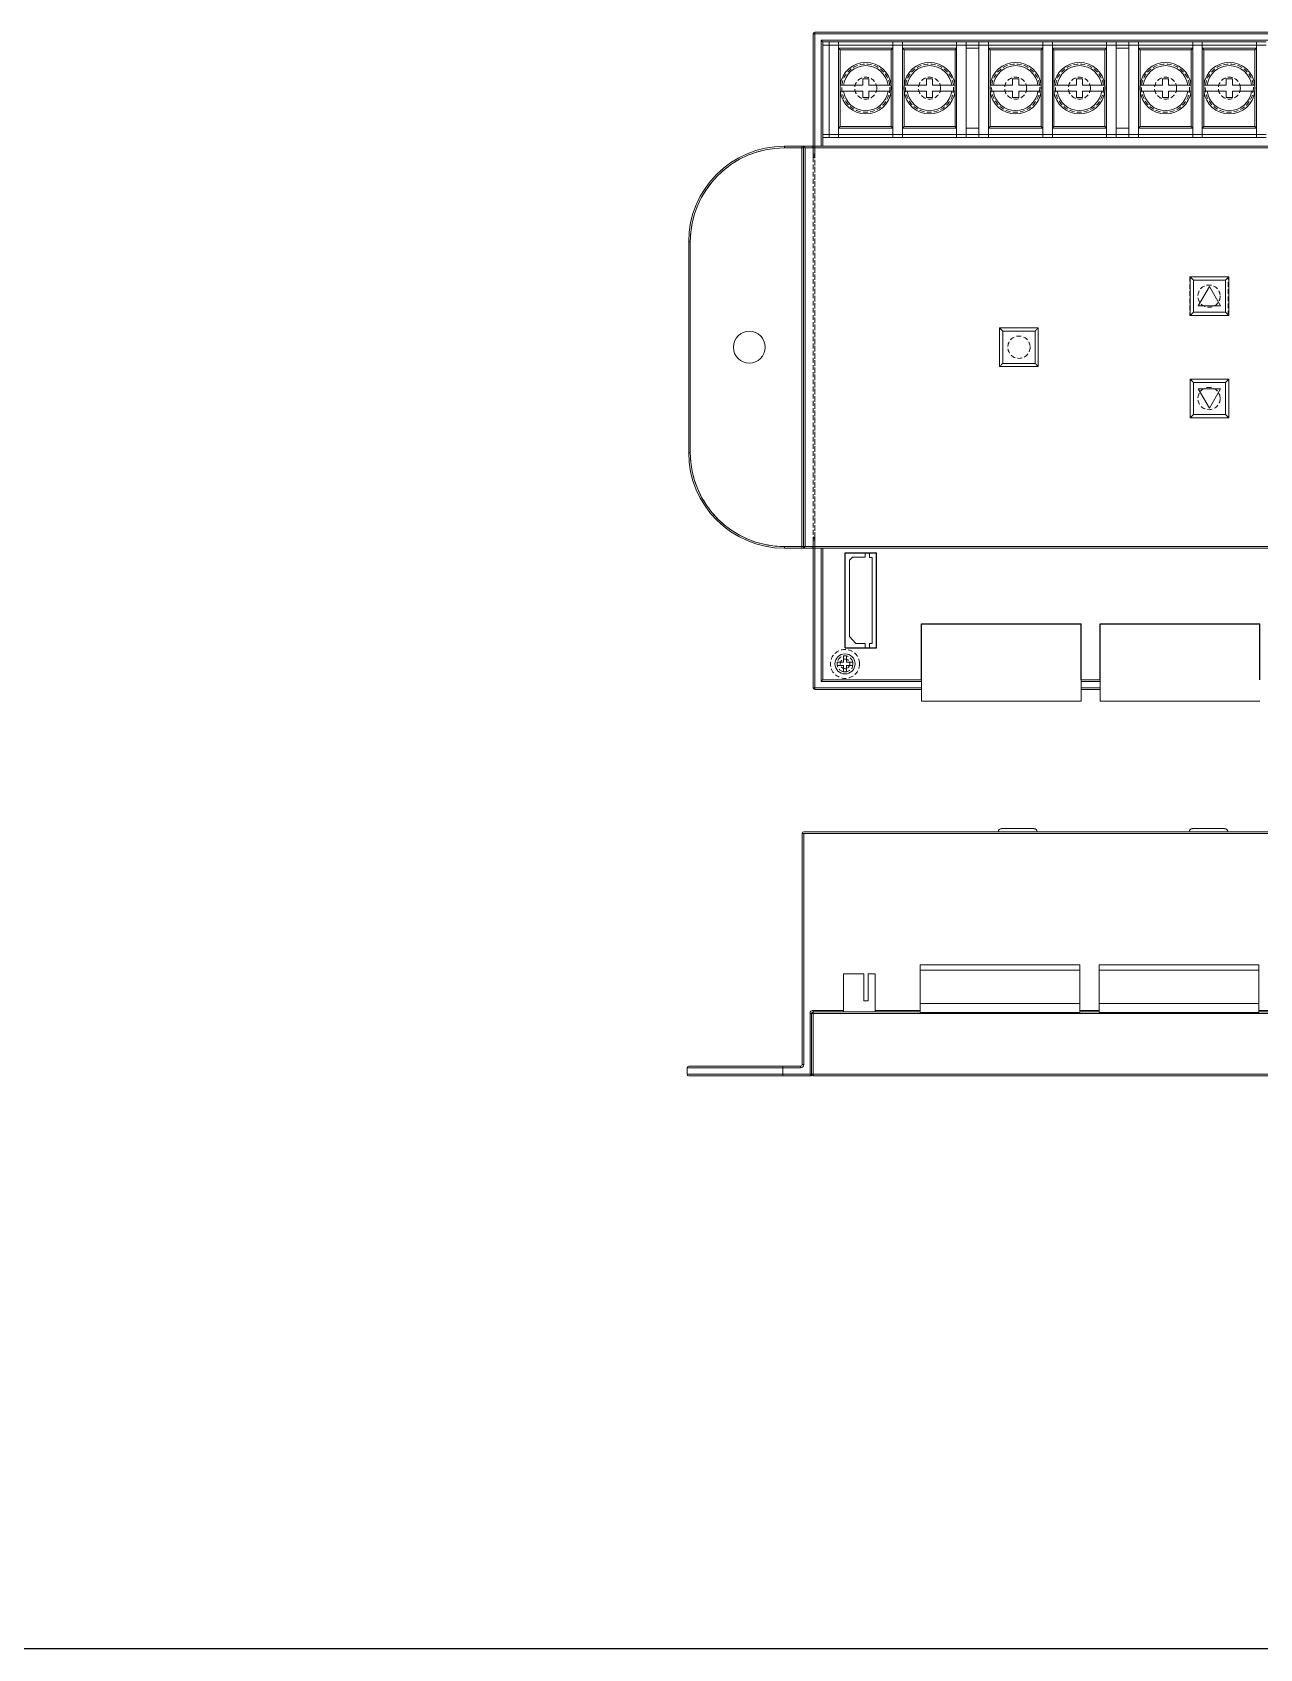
# Model space of a CAD drawing. Header units: millimetres. Extents: x 1282755 to 1285234, y -1758265 to -1757672.
# Drawn here: x 1284795.5 to 1284859.8, y -1757863.5 to -1757778.9 of the extents above; entities that cross this region are included whole.
import ezdxf

# ---------------------------------------------------------------- set-up
doc = ezdxf.new("R2010")
doc.units = ezdxf.units.MM
doc.linetypes.add('HIDDEN', pattern=[0.375, 0.25, -0.125])
doc.layers.add('MR', color=7, linetype='Continuous')

msp = doc.modelspace()

# ---------------------------------------------------------------- linework, layer by layer
at = {"color": 7, "linetype": 'Continuous', "lineweight": 15}
for p, q in [((1284836.398, -1757784.853), (1284836.398, -1757778.972)), ((1284836.482, -1757778.972), (1284836.398, -1757778.972)), ((1284836.482, -1757778.888), (1284900.104, -1757778.888)), ((1284836.482, -1757778.888), (1284836.482, -1757778.972)), ((1284900.104, -1757778.972), (1284836.482, -1757778.972)), ((1284836.816, -1757779.306), (1284899.77, -1757779.306)), ((1284836.899, -1757779.389), (1284837.233, -1757779.389)), ((1284836.899, -1757779.556), (1284836.899, -1757779.389)), ((1284837.233, -1757779.389), (1284837.734, -1757779.389)), ((1284837.233, -1757779.556), (1284837.233, -1757779.389)), ((1284837.734, -1757779.389), (1284837.734, -1757779.556)), ((1284837.734, -1757779.389), (1284840.573, -1757779.389)), ((1284840.573, -1757779.389), (1284841.074, -1757779.389)), ((1284840.573, -1757779.556), (1284840.573, -1757779.389)), ((1284841.074, -1757779.389), (1284841.074, -1757779.556)), ((1284841.074, -1757779.389), (1284843.913, -1757779.389)), ((1284843.913, -1757779.389), (1284844.414, -1757779.389)), ((1284843.913, -1757779.556), (1284843.913, -1757779.389)), ((1284844.414, -1757779.389), (1284844.414, -1757779.556)), ((1284844.414, -1757779.389), (1284845.082, -1757779.389)), ((1284845.082, -1757779.389), (1284845.583, -1757779.389)), ((1284845.082, -1757779.556), (1284845.082, -1757779.389)), ((1284845.583, -1757779.389), (1284845.583, -1757779.556)), ((1284845.583, -1757779.389), (1284848.421, -1757779.389)), ((1284848.421, -1757779.389), (1284848.922, -1757779.389)), ((1284848.421, -1757779.556), (1284848.421, -1757779.389)), ((1284848.922, -1757779.389), (1284848.922, -1757779.556)), ((1284848.922, -1757779.389), (1284851.761, -1757779.389)), ((1284851.761, -1757779.389), (1284852.262, -1757779.389)), ((1284851.761, -1757779.556), (1284851.761, -1757779.389)), ((1284852.262, -1757779.389), (1284852.262, -1757779.556)), ((1284852.262, -1757779.389), (1284852.93, -1757779.389)), ((1284852.93, -1757779.389), (1284853.431, -1757779.389)), ((1284852.93, -1757779.556), (1284852.93, -1757779.389)), ((1284853.431, -1757779.389), (1284853.431, -1757779.556)), ((1284853.431, -1757779.389), (1284856.27, -1757779.389)), ((1284856.27, -1757779.389), (1284856.771, -1757779.389)), ((1284856.27, -1757779.556), (1284856.27, -1757779.389)), ((1284856.771, -1757779.389), (1284856.771, -1757779.556)), ((1284856.771, -1757779.389), (1284859.61, -1757779.389)), ((1284859.61, -1757779.389), (1284860.11, -1757779.389)), ((1284859.61, -1757779.556), (1284859.61, -1757779.389)), ((1284837.233, -1757779.556), (1284836.899, -1757779.556)), ((1284836.899, -1757779.556), (1284836.899, -1757784.232)), ((1284837.734, -1757779.556), (1284837.233, -1757779.556)), ((1284837.233, -1757784.232), (1284837.233, -1757779.556)), ((1284837.734, -1757784.232), (1284837.734, -1757779.556)), ((1284840.573, -1757779.556), (1284837.734, -1757779.556)), ((1284837.734, -1757779.723), (1284840.573, -1757779.723)), ((1284840.489, -1757779.806), (1284837.818, -1757779.806)), ((1284841.074, -1757779.556), (1284840.573, -1757779.556)), ((1284840.573, -1757784.232), (1284840.573, -1757779.556)), ((1284841.074, -1757784.232), (1284841.074, -1757779.556)), ((1284843.913, -1757779.556), (1284841.074, -1757779.556)), ((1284841.074, -1757779.723), (1284843.913, -1757779.723)), ((1284843.829, -1757779.806), (1284841.157, -1757779.806)), ((1284844.414, -1757779.556), (1284843.913, -1757779.556)), ((1284843.913, -1757784.232), (1284843.913, -1757779.556)), ((1284844.414, -1757784.232), (1284844.414, -1757779.556)), ((1284845.082, -1757779.556), (1284844.414, -1757779.556)), ((1284844.414, -1757779.723), (1284845.082, -1757779.723)), ((1284845.583, -1757779.556), (1284845.082, -1757779.556)), ((1284845.082, -1757784.232), (1284845.082, -1757779.556)), ((1284845.583, -1757784.232), (1284845.583, -1757779.556)), ((1284848.421, -1757779.556), (1284845.583, -1757779.556)), ((1284845.583, -1757779.723), (1284848.421, -1757779.723)), ((1284848.338, -1757779.806), (1284845.666, -1757779.806)), ((1284848.922, -1757779.556), (1284848.421, -1757779.556)), ((1284848.421, -1757784.232), (1284848.421, -1757779.556)), ((1284848.922, -1757784.232), (1284848.922, -1757779.556)), ((1284851.761, -1757779.556), (1284848.922, -1757779.556)), ((1284848.922, -1757779.723), (1284851.761, -1757779.723)), ((1284851.678, -1757779.806), (1284849.006, -1757779.806)), ((1284852.262, -1757779.556), (1284851.761, -1757779.556)), ((1284851.761, -1757784.232), (1284851.761, -1757779.556)), ((1284852.262, -1757784.232), (1284852.262, -1757779.556)), ((1284852.93, -1757779.556), (1284852.262, -1757779.556)), ((1284852.262, -1757779.723), (1284852.93, -1757779.723)), ((1284853.431, -1757779.556), (1284852.93, -1757779.556)), ((1284852.93, -1757784.232), (1284852.93, -1757779.556)), ((1284853.431, -1757784.232), (1284853.431, -1757779.556)), ((1284856.27, -1757779.556), (1284853.431, -1757779.556)), ((1284853.431, -1757779.723), (1284856.27, -1757779.723)), ((1284856.186, -1757779.806), (1284853.514, -1757779.806)), ((1284856.771, -1757779.556), (1284856.27, -1757779.556)), ((1284856.27, -1757784.232), (1284856.27, -1757779.556)), ((1284856.771, -1757784.232), (1284856.771, -1757779.556)), ((1284859.61, -1757779.556), (1284856.771, -1757779.556)), ((1284856.771, -1757779.723), (1284859.61, -1757779.723)), ((1284859.526, -1757779.806), (1284856.854, -1757779.806)), ((1284860.11, -1757779.556), (1284859.61, -1757779.556)), ((1284859.61, -1757784.232), (1284859.61, -1757779.556)), ((1284838.995, -1757781.652), (1284837.987, -1757781.652)), ((1284837.987, -1757781.969), (1284838.995, -1757781.969)), ((1284839.312, -1757781.318), (1284838.995, -1757781.318)), ((1284838.995, -1757781.318), (1284838.995, -1757781.652)), ((1284838.995, -1757781.969), (1284838.995, -1757782.303)), ((1284839.312, -1757781.652), (1284839.312, -1757781.318)), ((1284840.32, -1757781.652), (1284839.312, -1757781.652)), ((1284839.312, -1757782.303), (1284839.312, -1757781.969)), ((1284839.312, -1757781.969), (1284840.32, -1757781.969)), ((1284842.335, -1757781.652), (1284841.327, -1757781.652)), ((1284841.327, -1757781.969), (1284842.335, -1757781.969)), ((1284842.652, -1757781.318), (1284842.335, -1757781.318)), ((1284842.335, -1757781.318), (1284842.335, -1757781.652)), ((1284842.335, -1757781.969), (1284842.335, -1757782.303)), ((1284842.652, -1757781.652), (1284842.652, -1757781.318)), ((1284843.66, -1757781.652), (1284842.652, -1757781.652)), ((1284842.652, -1757782.303), (1284842.652, -1757781.969)), ((1284842.652, -1757781.969), (1284843.66, -1757781.969)), ((1284846.843, -1757781.652), (1284845.835, -1757781.652)), ((1284845.835, -1757781.969), (1284846.843, -1757781.969)), ((1284847.161, -1757781.318), (1284846.843, -1757781.318)), ((1284846.843, -1757781.318), (1284846.843, -1757781.652)), ((1284846.843, -1757781.969), (1284846.843, -1757782.303)), ((1284847.161, -1757781.652), (1284847.161, -1757781.318)), ((1284848.168, -1757781.652), (1284847.161, -1757781.652)), ((1284847.161, -1757782.303), (1284847.161, -1757781.969)), ((1284847.161, -1757781.969), (1284848.168, -1757781.969)), ((1284850.183, -1757781.652), (1284849.175, -1757781.652)), ((1284849.175, -1757781.969), (1284850.183, -1757781.969)), ((1284850.5, -1757781.318), (1284850.183, -1757781.318)), ((1284850.183, -1757781.318), (1284850.183, -1757781.652)), ((1284850.183, -1757781.969), (1284850.183, -1757782.303)), ((1284850.5, -1757781.652), (1284850.5, -1757781.318)), ((1284851.508, -1757781.652), (1284850.5, -1757781.652)), ((1284850.5, -1757782.303), (1284850.5, -1757781.969)), ((1284850.5, -1757781.969), (1284851.508, -1757781.969)), ((1284854.692, -1757781.652), (1284853.684, -1757781.652)), ((1284853.684, -1757781.969), (1284854.692, -1757781.969)), ((1284855.009, -1757781.318), (1284854.692, -1757781.318)), ((1284854.692, -1757781.318), (1284854.692, -1757781.652)), ((1284854.692, -1757781.969), (1284854.692, -1757782.303)), ((1284855.009, -1757781.652), (1284855.009, -1757781.318)), ((1284856.017, -1757781.652), (1284855.009, -1757781.652)), ((1284855.009, -1757782.303), (1284855.009, -1757781.969)), ((1284855.009, -1757781.969), (1284856.017, -1757781.969)), ((1284858.031, -1757781.652), (1284857.024, -1757781.652)), ((1284857.024, -1757781.969), (1284858.031, -1757781.969)), ((1284858.349, -1757781.318), (1284858.031, -1757781.318)), ((1284858.031, -1757781.318), (1284858.031, -1757781.652)), ((1284858.031, -1757781.969), (1284858.031, -1757782.303)), ((1284858.349, -1757781.652), (1284858.349, -1757781.318)), ((1284859.357, -1757781.652), (1284858.349, -1757781.652)), ((1284858.349, -1757782.303), (1284858.349, -1757781.969)), ((1284858.349, -1757781.969), (1284859.357, -1757781.969)), ((1284838.995, -1757782.303), (1284839.312, -1757782.303)), ((1284842.335, -1757782.303), (1284842.652, -1757782.303)), ((1284846.843, -1757782.303), (1284847.161, -1757782.303)), ((1284850.183, -1757782.303), (1284850.5, -1757782.303)), ((1284854.692, -1757782.303), (1284855.009, -1757782.303)), ((1284858.031, -1757782.303), (1284858.349, -1757782.303)), ((1284836.899, -1757784.232), (1284837.233, -1757784.232)), ((1284836.899, -1757784.399), (1284836.899, -1757784.232)), ((1284837.233, -1757784.399), (1284836.899, -1757784.399)), ((1284836.899, -1757784.399), (1284836.899, -1757784.853)), ((1284837.233, -1757784.232), (1284837.734, -1757784.232)), ((1284837.233, -1757784.399), (1284837.233, -1757784.232)), ((1284837.734, -1757784.399), (1284837.233, -1757784.399)), ((1284840.573, -1757783.898), (1284837.734, -1757783.898)), ((1284837.734, -1757784.232), (1284837.734, -1757784.399)), ((1284837.734, -1757784.232), (1284840.573, -1757784.232)), ((1284840.573, -1757784.399), (1284837.734, -1757784.399)), ((1284837.818, -1757783.814), (1284840.489, -1757783.814)), ((1284840.573, -1757784.232), (1284841.074, -1757784.232)), ((1284840.573, -1757784.399), (1284840.573, -1757784.232)), ((1284841.074, -1757784.399), (1284840.573, -1757784.399)), ((1284843.913, -1757783.898), (1284841.074, -1757783.898)), ((1284841.074, -1757784.232), (1284841.074, -1757784.399)), ((1284841.074, -1757784.232), (1284843.913, -1757784.232)), ((1284843.913, -1757784.399), (1284841.074, -1757784.399)), ((1284841.157, -1757783.814), (1284843.829, -1757783.814)), ((1284843.913, -1757784.232), (1284844.414, -1757784.232)), ((1284843.913, -1757784.399), (1284843.913, -1757784.232)), ((1284844.414, -1757784.399), (1284843.913, -1757784.399)), ((1284845.082, -1757783.898), (1284844.414, -1757783.898)), ((1284844.414, -1757784.232), (1284844.414, -1757784.399)), ((1284844.414, -1757784.232), (1284845.082, -1757784.232)), ((1284845.082, -1757784.399), (1284844.414, -1757784.399)), ((1284845.082, -1757784.232), (1284845.583, -1757784.232)), ((1284845.082, -1757784.399), (1284845.082, -1757784.232)), ((1284845.583, -1757784.399), (1284845.082, -1757784.399)), ((1284848.421, -1757783.898), (1284845.583, -1757783.898)), ((1284845.583, -1757784.232), (1284845.583, -1757784.399)), ((1284845.583, -1757784.232), (1284848.421, -1757784.232)), ((1284848.421, -1757784.399), (1284845.583, -1757784.399)), ((1284845.666, -1757783.814), (1284848.338, -1757783.814)), ((1284848.421, -1757784.232), (1284848.922, -1757784.232)), ((1284848.421, -1757784.399), (1284848.421, -1757784.232)), ((1284848.922, -1757784.399), (1284848.421, -1757784.399)), ((1284851.761, -1757783.898), (1284848.922, -1757783.898)), ((1284848.922, -1757784.232), (1284848.922, -1757784.399)), ((1284848.922, -1757784.232), (1284851.761, -1757784.232)), ((1284851.761, -1757784.399), (1284848.922, -1757784.399)), ((1284849.006, -1757783.814), (1284851.678, -1757783.814)), ((1284851.761, -1757784.232), (1284852.262, -1757784.232)), ((1284851.761, -1757784.399), (1284851.761, -1757784.232)), ((1284852.262, -1757784.399), (1284851.761, -1757784.399)), ((1284852.93, -1757783.898), (1284852.262, -1757783.898)), ((1284852.262, -1757784.232), (1284852.262, -1757784.399)), ((1284852.262, -1757784.232), (1284852.93, -1757784.232)), ((1284852.93, -1757784.399), (1284852.262, -1757784.399)), ((1284852.93, -1757784.232), (1284853.431, -1757784.232)), ((1284852.93, -1757784.399), (1284852.93, -1757784.232)), ((1284853.431, -1757784.399), (1284852.93, -1757784.399)), ((1284856.27, -1757783.898), (1284853.431, -1757783.898)), ((1284853.431, -1757784.232), (1284853.431, -1757784.399)), ((1284853.431, -1757784.232), (1284856.27, -1757784.232)), ((1284856.27, -1757784.399), (1284853.431, -1757784.399)), ((1284853.514, -1757783.814), (1284856.186, -1757783.814)), ((1284856.27, -1757784.232), (1284856.771, -1757784.232)), ((1284856.27, -1757784.399), (1284856.27, -1757784.232)), ((1284856.771, -1757784.399), (1284856.27, -1757784.399)), ((1284859.61, -1757783.898), (1284856.771, -1757783.898)), ((1284856.771, -1757784.232), (1284856.771, -1757784.399)), ((1284856.771, -1757784.232), (1284859.61, -1757784.232)), ((1284859.61, -1757784.399), (1284856.771, -1757784.399)), ((1284856.854, -1757783.814), (1284859.526, -1757783.814)), ((1284859.61, -1757784.232), (1284860.11, -1757784.232)), ((1284859.61, -1757784.399), (1284859.61, -1757784.232)), ((1284860.11, -1757784.399), (1284859.61, -1757784.399)), ((1284834.894, -1757784.936), (1284834.894, -1757784.853)), ((1284834.894, -1757784.853), (1284835.814, -1757784.853)), ((1284835.814, -1757784.936), (1284834.894, -1757784.936)), ((1284835.814, -1757784.936), (1284835.814, -1757784.853)), ((1284835.897, -1757784.853), (1284835.814, -1757784.853)), ((1284835.814, -1757784.936), (1284835.897, -1757784.936)), ((1284835.814, -1757805.81), (1284835.814, -1757784.936)), ((1284835.897, -1757784.853), (1284835.897, -1757805.893)), ((1284900.688, -1757784.853), (1284835.897, -1757784.853)), ((1284835.897, -1757784.936), (1284835.897, -1757805.81)), ((1284900.605, -1757784.853), (1284835.981, -1757784.853)), ((1284835.981, -1757784.936), (1284835.981, -1757805.81)), ((1284900.605, -1757784.936), (1284835.981, -1757784.936)), ((1284829.968, -1757789.862), (1284829.884, -1757789.862)), ((1284829.884, -1757800.884), (1284829.884, -1757789.862)), ((1284829.968, -1757789.862), (1284829.968, -1757800.884)), ((1284856.14, -1757791.689), (1284856.14, -1757793.71)), ((1284858.16, -1757791.689), (1284856.14, -1757791.689)), ((1284856.307, -1757791.856), (1284856.307, -1757793.543)), ((1284857.993, -1757791.856), (1284856.307, -1757791.856)), ((1284857.993, -1757793.543), (1284857.993, -1757791.856)), ((1284858.16, -1757793.71), (1284858.16, -1757791.689)), ((1284857.15, -1757792.197), (1284856.565, -1757793.209)), ((1284857.734, -1757793.209), (1284857.15, -1757792.197)), ((1284856.14, -1757793.71), (1284858.16, -1757793.71)), ((1284856.307, -1757793.543), (1284857.993, -1757793.543)), ((1284856.565, -1757793.209), (1284857.734, -1757793.209)), ((1284848.184, -1757794.364), (1284846.164, -1757794.364)), ((1284846.164, -1757794.364), (1284846.164, -1757796.385)), ((1284846.331, -1757794.531), (1284846.331, -1757796.218)), ((1284848.017, -1757794.531), (1284846.331, -1757794.531)), ((1284848.017, -1757796.218), (1284848.017, -1757794.531)), ((1284848.184, -1757796.385), (1284848.184, -1757794.364)), ((1284846.331, -1757796.218), (1284848.017, -1757796.218)), ((1284846.164, -1757796.385), (1284848.184, -1757796.385)), ((1284858.16, -1757797.05), (1284856.14, -1757797.05)), ((1284856.14, -1757797.05), (1284856.14, -1757799.07)), ((1284857.993, -1757797.217), (1284856.307, -1757797.217)), ((1284856.307, -1757797.217), (1284856.307, -1757798.903)), ((1284857.993, -1757798.903), (1284857.993, -1757797.217)), ((1284858.16, -1757799.07), (1284858.16, -1757797.05)), ((1284856.565, -1757797.551), (1284857.15, -1757798.563)), ((1284857.734, -1757797.551), (1284856.565, -1757797.551)), ((1284857.15, -1757798.563), (1284857.734, -1757797.551)), ((1284856.307, -1757798.903), (1284857.993, -1757798.903)), ((1284856.14, -1757799.07), (1284858.16, -1757799.07)), ((1284829.884, -1757800.884), (1284829.968, -1757800.884)), ((1284834.894, -1757805.81), (1284835.814, -1757805.81)), ((1284834.894, -1757805.893), (1284834.894, -1757805.81)), ((1284835.814, -1757805.893), (1284834.894, -1757805.893)), ((1284835.897, -1757805.81), (1284835.814, -1757805.81)), ((1284835.814, -1757805.893), (1284835.814, -1757805.81)), ((1284835.814, -1757805.893), (1284835.897, -1757805.893)), ((1284835.897, -1757805.893), (1284900.688, -1757805.893)), ((1284835.981, -1757805.81), (1284900.605, -1757805.81)), ((1284835.981, -1757805.893), (1284900.605, -1757805.893)), ((1284836.398, -1757813.204), (1284836.398, -1757805.893)), ((1284836.899, -1757805.893), (1284836.899, -1757812.786)), ((1284838.068, -1757806.14), (1284838.068, -1757811.117)), ((1284839.12, -1757806.14), (1284838.068, -1757806.14)), ((1284838.46, -1757806.356), (1284838.302, -1757806.514)), ((1284838.302, -1757806.514), (1284838.302, -1757810.521)), ((1284839.12, -1757806.356), (1284838.46, -1757806.356)), ((1284839.12, -1757806.14), (1284839.12, -1757806.356)), ((1284839.347, -1757806.14), (1284839.12, -1757806.14)), ((1284839.721, -1757806.14), (1284839.347, -1757806.14)), ((1284839.347, -1757806.374), (1284839.347, -1757806.14)), ((1284839.487, -1757806.374), (1284839.347, -1757806.374)), ((1284839.487, -1757810.883), (1284839.487, -1757806.374)), ((1284839.721, -1757811.117), (1284839.721, -1757806.14)), ((1284850.425, -1757809.858), (1284842.076, -1757809.858)), ((1284842.076, -1757809.858), (1284842.076, -1757813.905)), ((1284850.425, -1757813.905), (1284850.425, -1757809.858)), ((1284851.427, -1757809.858), (1284851.427, -1757813.905)), ((1284859.777, -1757809.858), (1284851.427, -1757809.858)), ((1284838.302, -1757810.521), (1284838.639, -1757810.892)), ((1284838.152, -1757811.534), (1284837.985, -1757811.534)), ((1284837.985, -1757811.534), (1284837.985, -1757811.868)), ((1284838.068, -1757811.117), (1284839.12, -1757811.117)), ((1284838.152, -1757811.868), (1284838.152, -1757811.534)), ((1284838.639, -1757810.892), (1284839.12, -1757810.892)), ((1284839.12, -1757810.892), (1284839.12, -1757811.117)), ((1284839.12, -1757811.117), (1284839.347, -1757811.117)), ((1284839.347, -1757811.117), (1284839.347, -1757810.883)), ((1284839.347, -1757810.883), (1284839.487, -1757810.883)), ((1284839.347, -1757811.117), (1284839.721, -1757811.117)), ((1284837.985, -1757811.868), (1284837.651, -1757811.868)), ((1284837.651, -1757811.868), (1284837.651, -1757812.035)), ((1284837.651, -1757812.035), (1284837.985, -1757812.035)), ((1284837.985, -1757812.035), (1284837.985, -1757812.369)), ((1284837.985, -1757812.369), (1284838.152, -1757812.369)), ((1284838.486, -1757811.868), (1284838.152, -1757811.868)), ((1284838.152, -1757812.369), (1284838.152, -1757812.035)), ((1284838.152, -1757812.035), (1284838.486, -1757812.035)), ((1284838.486, -1757812.035), (1284838.486, -1757811.868)), ((1284836.482, -1757813.204), (1284836.398, -1757813.204)), ((1284836.482, -1757813.204), (1284836.482, -1757813.287)), ((1284842.076, -1757813.287), (1284836.482, -1757813.287)), ((1284836.899, -1757812.786), (1284842.076, -1757812.786)), ((1284850.425, -1757812.786), (1284851.427, -1757812.786)), ((1284851.427, -1757813.287), (1284850.425, -1757813.287)), ((1284842.076, -1757813.905), (1284850.425, -1757813.905)), ((1284851.427, -1757813.905), (1284859.777, -1757813.905)), ((1284835.82, -1757820.828), (1284900.682, -1757820.828)), ((1284835.82, -1757832.931), (1284835.82, -1757820.828)), ((1284835.904, -1757820.745), (1284900.598, -1757820.745)), ((1284835.904, -1757820.828), (1284835.904, -1757832.931)), ((1284835.904, -1757820.828), (1284900.598, -1757820.828)), ((1284846.265, -1757820.577), (1284847.953, -1757820.577)), ((1284856.252, -1757820.577), (1284857.94, -1757820.577)), ((1284856.511, -1757820.574), (1284856.511, -1757820.577)), ((1284856.511, -1757820.574), (1284857.096, -1757820.574)), ((1284857.096, -1757820.574), (1284857.096, -1757820.577)), ((1284857.096, -1757820.574), (1284857.681, -1757820.574)), ((1284857.681, -1757820.574), (1284857.681, -1757820.577)), ((1284837.993, -1757828.169), (1284839.047, -1757828.169)), ((1284837.993, -1757828.169), (1284837.993, -1757830.173)), ((1284839.047, -1757829.59), (1284839.047, -1757828.169)), ((1284839.274, -1757829.59), (1284839.274, -1757828.169)), ((1284839.274, -1757828.169), (1284839.648, -1757828.169)), ((1284839.648, -1757828.169), (1284839.648, -1757830.173)), ((1284842.006, -1757827.701), (1284850.364, -1757827.701)), ((1284842.006, -1757827.701), (1284842.006, -1757827.992)), ((1284850.364, -1757827.992), (1284842.006, -1757827.992)), ((1284842.006, -1757827.992), (1284842.006, -1757829.724)), ((1284850.364, -1757827.701), (1284850.364, -1757827.992)), ((1284850.364, -1757829.724), (1284850.364, -1757827.992)), ((1284851.367, -1757827.701), (1284859.725, -1757827.701)), ((1284851.367, -1757827.701), (1284851.367, -1757827.992)), ((1284859.725, -1757827.992), (1284851.367, -1757827.992)), ((1284851.367, -1757827.992), (1284851.367, -1757829.724)), ((1284859.725, -1757827.701), (1284859.725, -1757827.992)), ((1284859.725, -1757829.724), (1284859.725, -1757827.992)), ((1284836.405, -1757830.089), (1284836.405, -1757830.173)), ((1284836.405, -1757830.173), (1284836.405, -1757830.256)), ((1284836.405, -1757830.173), (1284842.006, -1757830.173)), ((1284839.047, -1757829.59), (1284839.274, -1757829.59)), ((1284842.006, -1757829.724), (1284850.364, -1757829.724)), ((1284842.006, -1757829.724), (1284842.006, -1757830.209)), ((1284842.006, -1757830.209), (1284850.364, -1757830.209)), ((1284850.364, -1757829.724), (1284850.364, -1757830.209)), ((1284850.364, -1757830.173), (1284851.367, -1757830.173)), ((1284851.367, -1757829.724), (1284859.725, -1757829.724)), ((1284851.367, -1757829.724), (1284851.367, -1757830.209)), ((1284851.367, -1757830.209), (1284859.725, -1757830.209)), ((1284859.725, -1757829.724), (1284859.725, -1757830.209)), ((1284859.725, -1757830.173), (1284860.728, -1757830.173)), ((1284836.238, -1757833.433), (1284836.238, -1757830.256)), ((1284836.238, -1757830.256), (1284836.322, -1757830.256)), ((1284836.322, -1757833.433), (1284836.322, -1757830.256)), ((1284836.322, -1757830.256), (1284836.405, -1757830.256)), ((1284836.405, -1757830.256), (1284836.405, -1757833.433)), ((1284900.097, -1757830.256), (1284836.405, -1757830.256)), ((1284834.816, -1757833.098), (1284829.801, -1757833.098)), ((1284829.801, -1757833.433), (1284829.801, -1757833.098)), ((1284829.801, -1757833.433), (1284834.816, -1757833.433)), ((1284829.884, -1757833.015), (1284834.816, -1757833.015)), ((1284834.816, -1757833.516), (1284829.884, -1757833.516)), ((1284834.816, -1757833.098), (1284834.816, -1757833.015)), ((1284834.816, -1757833.015), (1284835.737, -1757833.015)), ((1284834.816, -1757833.098), (1284834.816, -1757833.433)), ((1284835.737, -1757833.098), (1284834.816, -1757833.098)), ((1284834.816, -1757833.433), (1284836.238, -1757833.433)), ((1284834.816, -1757833.433), (1284834.816, -1757833.516)), ((1284836.322, -1757833.516), (1284834.816, -1757833.516)), ((1284835.737, -1757833.098), (1284835.737, -1757833.015)), ((1284835.904, -1757832.931), (1284835.82, -1757832.931)), ((1284836.322, -1757833.433), (1284836.322, -1757833.516)), ((1284836.405, -1757833.433), (1284836.322, -1757833.433)), ((1284836.405, -1757833.433), (1284900.097, -1757833.433)), ((1284836.405, -1757833.433), (1284836.405, -1757833.516)), ((1284900.097, -1757833.516), (1284836.405, -1757833.516))]:
    msp.add_line(p, q, dxfattribs=at)
at = {"color": 7, "linetype": 'HIDDEN', "lineweight": 0}
for p, q in [((1284836.398, -1757778.972), (1284836.482, -1757778.972)), ((1284836.482, -1757778.972), (1284836.482, -1757778.888)), ((1284836.482, -1757778.972), (1284900.104, -1757778.972)), ((1284836.482, -1757813.204), (1284836.482, -1757778.972)), ((1284837.818, -1757783.814), (1284837.818, -1757779.806)), ((1284837.818, -1757779.806), (1284840.489, -1757779.806)), ((1284840.489, -1757779.806), (1284840.489, -1757783.814)), ((1284841.157, -1757783.814), (1284841.157, -1757779.806)), ((1284841.157, -1757779.806), (1284843.829, -1757779.806)), ((1284843.829, -1757779.806), (1284843.829, -1757783.814)), ((1284845.666, -1757783.814), (1284845.666, -1757779.806)), ((1284845.666, -1757779.806), (1284848.338, -1757779.806)), ((1284848.338, -1757779.806), (1284848.338, -1757783.814)), ((1284849.006, -1757783.814), (1284849.006, -1757779.806)), ((1284849.006, -1757779.806), (1284851.678, -1757779.806)), ((1284851.678, -1757779.806), (1284851.678, -1757783.814)), ((1284853.514, -1757783.814), (1284853.514, -1757779.806)), ((1284853.514, -1757779.806), (1284856.186, -1757779.806)), ((1284856.186, -1757779.806), (1284856.186, -1757783.814)), ((1284856.854, -1757783.814), (1284856.854, -1757779.806)), ((1284856.854, -1757779.806), (1284859.526, -1757779.806)), ((1284859.526, -1757779.806), (1284859.526, -1757783.814)), ((1284837.818, -1757781.661), (1284837.818, -1757781.96)), ((1284840.489, -1757781.96), (1284840.489, -1757781.661)), ((1284841.157, -1757781.661), (1284841.157, -1757781.96)), ((1284843.829, -1757781.96), (1284843.829, -1757781.661)), ((1284845.666, -1757781.661), (1284845.666, -1757781.96)), ((1284848.338, -1757781.96), (1284848.338, -1757781.661)), ((1284849.006, -1757781.661), (1284849.006, -1757781.96)), ((1284851.678, -1757781.96), (1284851.678, -1757781.661)), ((1284853.514, -1757781.661), (1284853.514, -1757781.96)), ((1284856.186, -1757781.96), (1284856.186, -1757781.661)), ((1284856.854, -1757781.661), (1284856.854, -1757781.96)), ((1284859.526, -1757781.96), (1284859.526, -1757781.661)), ((1284840.489, -1757783.814), (1284837.818, -1757783.814)), ((1284843.829, -1757783.814), (1284841.157, -1757783.814)), ((1284848.338, -1757783.814), (1284845.666, -1757783.814)), ((1284851.678, -1757783.814), (1284849.006, -1757783.814)), ((1284856.186, -1757783.814), (1284853.514, -1757783.814)), ((1284859.526, -1757783.814), (1284856.854, -1757783.814)), ((1284834.894, -1757784.853), (1284834.894, -1757784.936)), ((1284834.894, -1757784.936), (1284836.398, -1757784.936)), ((1284836.398, -1757785.27), (1284836.398, -1757784.853)), ((1284836.482, -1757784.936), (1284836.398, -1757784.936)), ((1284836.398, -1757784.936), (1284836.398, -1757785.27)), ((1284836.482, -1757785.27), (1284836.398, -1757785.27)), ((1284836.398, -1757785.437), (1284836.398, -1757785.27)), ((1284836.482, -1757784.936), (1284836.482, -1757784.853)), ((1284836.482, -1757784.853), (1284836.482, -1757805.893)), ((1284836.482, -1757784.936), (1284900.104, -1757784.936)), ((1284836.482, -1757785.27), (1284836.482, -1757784.936)), ((1284836.482, -1757785.354), (1284836.482, -1757785.27)), ((1284836.482, -1757785.437), (1284836.482, -1757785.354)), ((1284836.398, -1757785.437), (1284836.398, -1757805.309)), ((1284836.398, -1757785.437), (1284836.482, -1757785.437)), ((1284836.482, -1757805.309), (1284836.482, -1757785.437)), ((1284829.884, -1757789.862), (1284829.968, -1757789.862)), ((1284829.968, -1757800.884), (1284829.968, -1757789.862)), ((1284856.115, -1757791.689), (1284856.115, -1757793.71)), ((1284856.14, -1757791.689), (1284856.115, -1757791.689)), ((1284858.135, -1757793.71), (1284858.135, -1757791.689)), ((1284856.115, -1757793.71), (1284856.14, -1757793.71)), ((1284846.164, -1757794.363), (1284846.164, -1757794.364)), ((1284848.184, -1757794.363), (1284846.164, -1757794.363)), ((1284848.184, -1757794.364), (1284848.184, -1757794.363)), ((1284846.164, -1757796.383), (1284848.184, -1757796.383)), ((1284829.884, -1757800.884), (1284829.968, -1757800.884)), ((1284836.398, -1757805.309), (1284836.482, -1757805.309)), ((1284836.398, -1757805.476), (1284836.398, -1757805.309)), ((1284836.398, -1757805.476), (1284836.482, -1757805.476)), ((1284836.398, -1757805.476), (1284836.398, -1757805.81)), ((1284836.398, -1757805.893), (1284836.398, -1757805.476)), ((1284836.482, -1757805.392), (1284836.482, -1757805.309)), ((1284836.482, -1757805.476), (1284836.482, -1757805.392)), ((1284836.482, -1757805.81), (1284836.482, -1757805.476)), ((1284834.894, -1757805.893), (1284834.894, -1757805.81)), ((1284836.398, -1757805.81), (1284834.894, -1757805.81)), ((1284836.398, -1757805.81), (1284836.482, -1757805.81)), ((1284836.482, -1757805.893), (1284836.482, -1757805.81)), ((1284900.104, -1757805.81), (1284836.482, -1757805.81)), ((1284836.398, -1757813.204), (1284836.482, -1757813.204)), ((1284836.482, -1757813.287), (1284836.482, -1757813.204)), ((1284842.076, -1757813.204), (1284836.482, -1757813.204)), ((1284851.427, -1757813.204), (1284850.425, -1757813.204))]:
    msp.add_line(p, q, dxfattribs=at)
at = {"color": 8, "linetype": 'Continuous', "lineweight": 15}
for p, q in [((1284836.482, -1757778.972), (1284836.482, -1757784.853)), ((1284836.816, -1757784.853), (1284836.816, -1757779.306)), ((1284837.818, -1757779.806), (1284837.818, -1757781.661)), ((1284840.489, -1757781.661), (1284840.489, -1757779.806)), ((1284841.157, -1757779.806), (1284841.157, -1757781.661)), ((1284843.829, -1757781.661), (1284843.829, -1757779.806)), ((1284845.666, -1757779.806), (1284845.666, -1757781.661)), ((1284848.338, -1757781.661), (1284848.338, -1757779.806)), ((1284849.006, -1757779.806), (1284849.006, -1757781.661)), ((1284851.678, -1757781.661), (1284851.678, -1757779.806)), ((1284853.514, -1757779.806), (1284853.514, -1757781.661)), ((1284856.186, -1757781.661), (1284856.186, -1757779.806)), ((1284856.854, -1757779.806), (1284856.854, -1757781.661)), ((1284859.526, -1757781.661), (1284859.526, -1757779.806)), ((1284837.818, -1757781.96), (1284837.818, -1757783.814)), ((1284840.489, -1757783.814), (1284840.489, -1757781.96)), ((1284841.157, -1757781.96), (1284841.157, -1757783.814)), ((1284843.829, -1757783.814), (1284843.829, -1757781.96)), ((1284845.666, -1757781.96), (1284845.666, -1757783.814)), ((1284848.338, -1757783.814), (1284848.338, -1757781.96)), ((1284849.006, -1757781.96), (1284849.006, -1757783.814)), ((1284851.678, -1757783.814), (1284851.678, -1757781.96)), ((1284853.514, -1757781.96), (1284853.514, -1757783.814)), ((1284856.186, -1757783.814), (1284856.186, -1757781.96)), ((1284856.854, -1757781.96), (1284856.854, -1757783.814)), ((1284859.526, -1757783.814), (1284859.526, -1757781.96)), ((1284836.482, -1757805.893), (1284836.482, -1757813.204)), ((1284836.816, -1757812.87), (1284836.816, -1757805.893)), ((1284836.482, -1757813.204), (1284842.076, -1757813.204)), ((1284842.076, -1757812.87), (1284836.816, -1757812.87)), ((1284851.427, -1757812.87), (1284850.425, -1757812.87)), ((1284850.425, -1757813.204), (1284851.427, -1757813.204)), ((1284836.405, -1757830.089), (1284837.993, -1757830.089)), ((1284839.648, -1757830.089), (1284842.006, -1757830.089)), ((1284850.364, -1757830.089), (1284851.367, -1757830.089)), ((1284859.725, -1757830.089), (1284860.728, -1757830.089))]:
    msp.add_line(p, q, dxfattribs=at)
at = {"color": 7, "linetype": 'Continuous'}
for p, q in [((1284838.068, -1757811.117), (1284838.068, -1757806.14)), ((1284838.068, -1757806.14), (1284839.721, -1757806.14)), ((1284839.721, -1757811.117), (1284839.721, -1757806.14)), ((1284842.076, -1757812.786), (1284842.076, -1757809.858)), ((1284842.076, -1757809.858), (1284850.425, -1757809.858)), ((1284850.425, -1757812.786), (1284850.425, -1757809.858)), ((1284851.427, -1757812.786), (1284851.427, -1757809.858)), ((1284851.427, -1757809.858), (1284859.777, -1757809.858)), ((1284859.777, -1757812.786), (1284859.777, -1757809.858)), ((1284838.068, -1757811.117), (1284839.721, -1757811.117))]:
    msp.add_line(p, q, dxfattribs=at)
at = {"color": 7, "linetype": 'Continuous', "lineweight": 15, "flags": 128}
for points in [[(1284836.816, -1757779.306), (1284836.832, -1757779.322), (1284836.848, -1757779.337), (1284836.862, -1757779.352), (1284836.875, -1757779.365), (1284836.885, -1757779.375), (1284836.893, -1757779.383), (1284836.898, -1757779.387), (1284836.899, -1757779.389)], [(1284837.734, -1757779.723), (1284837.736, -1757779.725), (1284837.741, -1757779.729), (1284837.748, -1757779.737), (1284837.759, -1757779.747), (1284837.771, -1757779.76), (1284837.786, -1757779.775), (1284837.801, -1757779.79), (1284837.818, -1757779.806)], [(1284840.489, -1757779.806), (1284840.506, -1757779.79), (1284840.521, -1757779.775), (1284840.536, -1757779.76), (1284840.548, -1757779.747), (1284840.559, -1757779.737), (1284840.567, -1757779.729), (1284840.571, -1757779.725), (1284840.573, -1757779.723)], [(1284841.074, -1757779.723), (1284841.076, -1757779.725), (1284841.08, -1757779.729), (1284841.088, -1757779.737), (1284841.098, -1757779.747), (1284841.111, -1757779.76), (1284841.125, -1757779.775), (1284841.141, -1757779.79), (1284841.157, -1757779.806)], [(1284843.829, -1757779.806), (1284843.845, -1757779.79), (1284843.861, -1757779.775), (1284843.876, -1757779.76), (1284843.888, -1757779.747), (1284843.899, -1757779.737), (1284843.906, -1757779.729), (1284843.911, -1757779.725), (1284843.913, -1757779.723)], [(1284845.583, -1757779.723), (1284845.584, -1757779.725), (1284845.589, -1757779.729), (1284845.597, -1757779.737), (1284845.607, -1757779.747), (1284845.62, -1757779.76), (1284845.634, -1757779.775), (1284845.65, -1757779.79), (1284845.666, -1757779.806)], [(1284848.338, -1757779.806), (1284848.354, -1757779.79), (1284848.37, -1757779.775), (1284848.384, -1757779.76), (1284848.397, -1757779.747), (1284848.407, -1757779.737), (1284848.415, -1757779.729), (1284848.42, -1757779.725), (1284848.421, -1757779.723)], [(1284848.922, -1757779.723), (1284848.924, -1757779.725), (1284848.929, -1757779.729), (1284848.936, -1757779.737), (1284848.947, -1757779.747), (1284848.959, -1757779.76), (1284848.974, -1757779.775), (1284848.99, -1757779.79), (1284849.006, -1757779.806)], [(1284851.678, -1757779.806), (1284851.694, -1757779.79), (1284851.71, -1757779.775), (1284851.724, -1757779.76), (1284851.737, -1757779.747), (1284851.747, -1757779.737), (1284851.755, -1757779.729), (1284851.76, -1757779.725), (1284851.761, -1757779.723)], [(1284853.431, -1757779.723), (1284853.433, -1757779.725), (1284853.437, -1757779.729), (1284853.445, -1757779.737), (1284853.455, -1757779.747), (1284853.468, -1757779.76), (1284853.483, -1757779.775), (1284853.498, -1757779.79), (1284853.514, -1757779.806)], [(1284856.186, -1757779.806), (1284856.203, -1757779.79), (1284856.218, -1757779.775), (1284856.233, -1757779.76), (1284856.245, -1757779.747), (1284856.256, -1757779.737), (1284856.263, -1757779.729), (1284856.268, -1757779.725), (1284856.27, -1757779.723)], [(1284856.771, -1757779.723), (1284856.772, -1757779.725), (1284856.777, -1757779.729), (1284856.785, -1757779.737), (1284856.795, -1757779.747), (1284856.808, -1757779.76), (1284856.822, -1757779.775), (1284856.838, -1757779.79), (1284856.854, -1757779.806)], [(1284859.526, -1757779.806), (1284859.542, -1757779.79), (1284859.558, -1757779.775), (1284859.572, -1757779.76), (1284859.585, -1757779.747), (1284859.595, -1757779.737), (1284859.603, -1757779.729), (1284859.608, -1757779.725), (1284859.61, -1757779.723)], [(1284837.734, -1757783.898), (1284837.736, -1757783.896), (1284837.741, -1757783.891), (1284837.748, -1757783.884), (1284837.759, -1757783.873), (1284837.771, -1757783.861), (1284837.786, -1757783.846), (1284837.801, -1757783.83), (1284837.818, -1757783.814)], [(1284840.489, -1757783.814), (1284840.504, -1757783.829), (1284840.518, -1757783.843), (1284840.531, -1757783.856), (1284840.543, -1757783.868), (1284840.553, -1757783.878), (1284840.562, -1757783.886), (1284840.568, -1757783.893), (1284840.572, -1757783.896), (1284840.573, -1757783.898)], [(1284841.074, -1757783.898), (1284841.076, -1757783.896), (1284841.08, -1757783.891), (1284841.088, -1757783.884), (1284841.098, -1757783.873), (1284841.111, -1757783.861), (1284841.125, -1757783.846), (1284841.141, -1757783.83), (1284841.157, -1757783.814)], [(1284843.829, -1757783.814), (1284843.844, -1757783.829), (1284843.858, -1757783.843), (1284843.871, -1757783.856), (1284843.883, -1757783.868), (1284843.893, -1757783.878), (1284843.902, -1757783.886), (1284843.908, -1757783.893), (1284843.911, -1757783.896), (1284843.913, -1757783.898)], [(1284845.583, -1757783.898), (1284845.584, -1757783.896), (1284845.589, -1757783.891), (1284845.597, -1757783.884), (1284845.607, -1757783.873), (1284845.62, -1757783.861), (1284845.634, -1757783.846), (1284845.65, -1757783.83), (1284845.666, -1757783.814)], [(1284848.338, -1757783.814), (1284848.352, -1757783.829), (1284848.366, -1757783.843), (1284848.38, -1757783.856), (1284848.392, -1757783.868), (1284848.402, -1757783.878), (1284848.41, -1757783.886), (1284848.416, -1757783.893), (1284848.42, -1757783.896), (1284848.421, -1757783.898)], [(1284848.922, -1757783.898), (1284848.924, -1757783.896), (1284848.929, -1757783.891), (1284848.936, -1757783.884), (1284848.947, -1757783.873), (1284848.959, -1757783.861), (1284848.974, -1757783.846), (1284848.99, -1757783.83), (1284849.006, -1757783.814)], [(1284851.678, -1757783.814), (1284851.692, -1757783.829), (1284851.706, -1757783.843), (1284851.719, -1757783.856), (1284851.731, -1757783.868), (1284851.742, -1757783.878), (1284851.75, -1757783.886), (1284851.756, -1757783.893), (1284851.76, -1757783.896), (1284851.761, -1757783.898)], [(1284853.431, -1757783.898), (1284853.433, -1757783.896), (1284853.437, -1757783.891), (1284853.445, -1757783.884), (1284853.455, -1757783.873), (1284853.468, -1757783.861), (1284853.483, -1757783.846), (1284853.498, -1757783.83), (1284853.514, -1757783.814)], [(1284856.186, -1757783.814), (1284856.201, -1757783.829), (1284856.215, -1757783.843), (1284856.228, -1757783.856), (1284856.24, -1757783.868), (1284856.25, -1757783.878), (1284856.259, -1757783.886), (1284856.265, -1757783.893), (1284856.269, -1757783.896), (1284856.27, -1757783.898)], [(1284856.771, -1757783.898), (1284856.772, -1757783.896), (1284856.777, -1757783.891), (1284856.785, -1757783.884), (1284856.795, -1757783.873), (1284856.808, -1757783.861), (1284856.822, -1757783.846), (1284856.838, -1757783.83), (1284856.854, -1757783.814)], [(1284859.526, -1757783.814), (1284859.541, -1757783.829), (1284859.555, -1757783.843), (1284859.568, -1757783.856), (1284859.58, -1757783.868), (1284859.59, -1757783.878), (1284859.598, -1757783.886), (1284859.604, -1757783.893), (1284859.608, -1757783.896), (1284859.61, -1757783.898)], [(1284835.981, -1757784.936), (1284835.965, -1757784.92), (1284835.949, -1757784.904), (1284835.934, -1757784.89), (1284835.922, -1757784.877), (1284835.911, -1757784.867), (1284835.904, -1757784.859), (1284835.899, -1757784.854), (1284835.897, -1757784.853)], [(1284856.14, -1757791.689), (1284856.143, -1757791.693), (1284856.152, -1757791.702), (1284856.168, -1757791.717), (1284856.188, -1757791.738), (1284856.214, -1757791.764), (1284856.243, -1757791.792), (1284856.274, -1757791.824), (1284856.307, -1757791.856)], [(1284857.993, -1757791.856), (1284858.026, -1757791.824), (1284858.057, -1757791.792), (1284858.086, -1757791.764), (1284858.111, -1757791.738), (1284858.132, -1757791.717), (1284858.147, -1757791.702), (1284858.157, -1757791.693), (1284858.16, -1757791.689)], [(1284856.14, -1757793.71), (1284856.143, -1757793.707), (1284856.152, -1757793.697), (1284856.168, -1757793.682), (1284856.188, -1757793.661), (1284856.214, -1757793.636), (1284856.243, -1757793.607), (1284856.274, -1757793.575), (1284856.307, -1757793.543)], [(1284857.993, -1757793.543), (1284858.026, -1757793.575), (1284858.057, -1757793.607), (1284858.086, -1757793.636), (1284858.111, -1757793.661), (1284858.132, -1757793.682), (1284858.147, -1757793.697), (1284858.157, -1757793.707), (1284858.16, -1757793.71)], [(1284846.164, -1757794.364), (1284846.167, -1757794.368), (1284846.176, -1757794.377), (1284846.192, -1757794.393), (1284846.213, -1757794.413), (1284846.238, -1757794.439), (1284846.267, -1757794.468), (1284846.298, -1757794.499), (1284846.331, -1757794.531)], [(1284848.017, -1757794.531), (1284848.05, -1757794.499), (1284848.081, -1757794.468), (1284848.11, -1757794.439), (1284848.135, -1757794.413), (1284848.156, -1757794.393), (1284848.172, -1757794.377), (1284848.181, -1757794.368), (1284848.184, -1757794.364)], [(1284846.164, -1757796.385), (1284846.167, -1757796.382), (1284846.176, -1757796.372), (1284846.192, -1757796.357), (1284846.213, -1757796.336), (1284846.238, -1757796.311), (1284846.267, -1757796.282), (1284846.298, -1757796.251), (1284846.331, -1757796.218)], [(1284848.017, -1757796.218), (1284848.05, -1757796.251), (1284848.081, -1757796.282), (1284848.11, -1757796.311), (1284848.135, -1757796.336), (1284848.156, -1757796.357), (1284848.172, -1757796.372), (1284848.181, -1757796.382), (1284848.184, -1757796.385)], [(1284856.14, -1757797.05), (1284856.143, -1757797.053), (1284856.152, -1757797.062), (1284856.168, -1757797.078), (1284856.188, -1757797.099), (1284856.214, -1757797.124), (1284856.243, -1757797.153), (1284856.274, -1757797.184), (1284856.307, -1757797.217)], [(1284857.993, -1757797.217), (1284858.026, -1757797.184), (1284858.057, -1757797.153), (1284858.086, -1757797.124), (1284858.111, -1757797.099), (1284858.132, -1757797.078), (1284858.147, -1757797.062), (1284858.157, -1757797.053), (1284858.16, -1757797.05)], [(1284856.14, -1757799.07), (1284856.143, -1757799.067), (1284856.152, -1757799.057), (1284856.168, -1757799.042), (1284856.188, -1757799.021), (1284856.214, -1757798.996), (1284856.243, -1757798.967), (1284856.274, -1757798.936), (1284856.307, -1757798.903)], [(1284857.993, -1757798.903), (1284858.026, -1757798.936), (1284858.057, -1757798.967), (1284858.086, -1757798.996), (1284858.111, -1757799.021), (1284858.132, -1757799.042), (1284858.147, -1757799.057), (1284858.157, -1757799.067), (1284858.16, -1757799.07)], [(1284835.897, -1757805.893), (1284835.899, -1757805.892), (1284835.902, -1757805.888), (1284835.908, -1757805.882), (1284835.917, -1757805.874), (1284835.927, -1757805.863), (1284835.939, -1757805.852), (1284835.952, -1757805.838), (1284835.966, -1757805.824), (1284835.981, -1757805.81)], [(1284836.816, -1757812.87), (1284836.832, -1757812.854), (1284836.848, -1757812.838), (1284836.862, -1757812.824), (1284836.875, -1757812.811), (1284836.885, -1757812.801), (1284836.893, -1757812.793), (1284836.898, -1757812.788), (1284836.899, -1757812.786)], [(1284836.238, -1757833.433), (1284836.254, -1757833.449), (1284836.27, -1757833.465), (1284836.285, -1757833.479), (1284836.297, -1757833.492), (1284836.308, -1757833.502), (1284836.315, -1757833.51), (1284836.32, -1757833.515), (1284836.322, -1757833.516)]]:
    msp.add_lwpolyline(points, dxfattribs=at)
at = {"color": 7, "linetype": 'HIDDEN', "lineweight": 0, "flags": 128}
for points in [[(1284856.186, -1757779.806), (1284856.203, -1757779.79), (1284856.218, -1757779.775), (1284856.233, -1757779.76), (1284856.245, -1757779.747), (1284856.256, -1757779.737), (1284856.263, -1757779.729), (1284856.268, -1757779.725), (1284856.27, -1757779.723)], [(1284859.526, -1757779.806), (1284859.542, -1757779.79), (1284859.558, -1757779.775), (1284859.572, -1757779.76), (1284859.585, -1757779.747), (1284859.595, -1757779.737), (1284859.603, -1757779.729), (1284859.608, -1757779.725), (1284859.61, -1757779.723)], [(1284853.431, -1757783.898), (1284853.432, -1757783.896), (1284853.436, -1757783.893), (1284853.442, -1757783.886), (1284853.451, -1757783.878), (1284853.461, -1757783.868), (1284853.473, -1757783.856), (1284853.486, -1757783.843), (1284853.5, -1757783.829), (1284853.514, -1757783.814)], [(1284856.771, -1757783.898), (1284856.772, -1757783.896), (1284856.777, -1757783.891), (1284856.785, -1757783.884), (1284856.795, -1757783.873), (1284856.808, -1757783.861), (1284856.822, -1757783.846), (1284856.838, -1757783.83), (1284856.854, -1757783.814)]]:
    msp.add_lwpolyline(points, dxfattribs=at)
at = {"color": 7, "linetype": 'HIDDEN', "lineweight": 0}
for centre, radius in [((1284839.154, -1757781.81), 1.261), ((1284842.493, -1757781.81), 1.261), ((1284847.002, -1757781.81), 1.261), ((1284850.342, -1757781.81), 1.261), ((1284854.85, -1757781.81), 1.261), ((1284858.19, -1757781.81), 1.261), ((1284839.154, -1757781.81), 0.576), ((1284842.493, -1757781.81), 0.576), ((1284847.002, -1757781.81), 0.576), ((1284850.342, -1757781.81), 0.576), ((1284854.85, -1757781.81), 0.576), ((1284858.19, -1757781.81), 0.576), ((1284857.125, -1757792.7), 0.584), ((1284847.174, -1757795.373), 0.584), ((1284857.125, -1757798.06), 0.584), ((1284838.068, -1757811.952), 0.76), ((1284838.068, -1757811.952), 0.417), ((1284838.068, -1757811.952), 0.25)]:
    msp.add_circle(centre, radius, dxfattribs=at)
at = {"color": 7, "linetype": 'Continuous', "lineweight": 15}
for centre, radius in [((1284833.057, -1757795.373), 0.835), ((1284838.068, -1757811.952), 0.526)]:
    msp.add_circle(centre, radius, dxfattribs=at)
for centre, radius, start, end in [((1284836.482, -1757778.972), 0.0835, 90, 180), ((1284839.154, -1757781.81), 1.344, 6.77741, 173.22259), ((1284839.154, -1757781.81), 1.177, 7.74427, 172.25573), ((1284842.493, -1757781.81), 1.344, 6.77741, 173.22259), ((1284842.493, -1757781.81), 1.177, 7.74427, 172.25573), ((1284847.002, -1757781.81), 1.344, 6.77741, 173.22259), ((1284847.002, -1757781.81), 1.177, 7.74427, 172.25573), ((1284850.342, -1757781.81), 1.344, 6.77741, 173.22259), ((1284850.342, -1757781.81), 1.177, 7.74427, 172.25573), ((1284854.85, -1757781.81), 1.344, 6.77741, 173.22259), ((1284854.85, -1757781.81), 1.177, 7.74427, 172.25573), ((1284858.19, -1757781.81), 1.344, 6.77741, 173.22259), ((1284858.19, -1757781.81), 1.177, 7.74427, 172.25573), ((1284839.154, -1757781.81), 1.344, 173.22259, 186.77741), ((1284839.154, -1757781.81), 1.344, 186.77741, 353.22259), ((1284839.154, -1757781.81), 1.177, 187.74427, 352.25573), ((1284839.154, -1757781.81), 1.344, 353.22259, 6.77741), ((1284842.493, -1757781.81), 1.344, 173.22259, 186.77741), ((1284842.493, -1757781.81), 1.344, 186.77741, 353.22259), ((1284842.493, -1757781.81), 1.177, 187.74427, 352.25573), ((1284842.493, -1757781.81), 1.344, 353.22259, 6.77741), ((1284847.002, -1757781.81), 1.344, 173.22259, 186.77741), ((1284847.002, -1757781.81), 1.344, 186.77741, 353.22259), ((1284847.002, -1757781.81), 1.177, 187.74427, 352.25573), ((1284847.002, -1757781.81), 1.344, 353.22259, 6.77741), ((1284850.342, -1757781.81), 1.344, 173.22259, 186.77741), ((1284850.342, -1757781.81), 1.344, 186.77741, 353.22259), ((1284850.342, -1757781.81), 1.177, 187.74427, 352.25573), ((1284850.342, -1757781.81), 1.344, 353.22259, 6.77741), ((1284854.85, -1757781.81), 1.344, 173.22259, 186.77741), ((1284854.85, -1757781.81), 1.344, 186.77741, 353.22259), ((1284854.85, -1757781.81), 1.177, 187.74427, 352.25573), ((1284854.85, -1757781.81), 1.344, 353.22259, 6.77741), ((1284858.19, -1757781.81), 1.344, 173.22259, 186.77741), ((1284858.19, -1757781.81), 1.344, 186.77741, 353.22259), ((1284858.19, -1757781.81), 1.177, 187.74427, 352.25573), ((1284858.19, -1757781.81), 1.344, 353.22259, 6.77741), ((1284834.894, -1757789.862), 5.01, 90, 180), ((1284834.894, -1757789.862), 4.926, 90, 180), ((1284834.894, -1757800.884), 5.01, 180, 270), ((1284834.894, -1757800.884), 4.926, 180, 270), ((1284836.482, -1757813.204), 0.0835, 180, 270), ((1284835.904, -1757820.828), 0.0836, 90, 180), ((1284846.265, -1757820.745), 0.167, 90, 180), ((1284847.953, -1757820.745), 0.167, 0, 90), ((1284856.252, -1757820.745), 0.167, 90, 180), ((1284857.94, -1757820.745), 0.167, 0, 90), ((1284836.405, -1757830.256), 0.167, 90, 180), ((1284836.405, -1757830.256), 0.0836, 90, 180), ((1284829.884, -1757833.098), 0.0836, 90, 180), ((1284829.884, -1757833.433), 0.0836, 180, 270), ((1284835.737, -1757832.931), 0.167, 270, 0), ((1284835.737, -1757832.931), 0.0836, 270, 0), ((1284836.405, -1757833.433), 0.0836, 180, 270)]:
    msp.add_arc(centre, radius, start, end, dxfattribs=at)
at = {"color": 7, "linetype": 'HIDDEN', "lineweight": 0}
for centre, radius, start, end in [((1284834.894, -1757789.862), 4.926, 90, 180), ((1284835.981, -1757784.936), 0.0835, 90, 180), ((1284836.315, -1757784.936), 0.0835, 0, 90), ((1284836.482, -1757785.437), 0.0835, 90, 180), ((1284834.894, -1757800.884), 4.926, 180, 270), ((1284836.482, -1757805.309), 0.0835, 180, 270), ((1284835.981, -1757805.81), 0.0835, 180, 270), ((1284836.315, -1757805.81), 0.0835, 270, 0)]:
    msp.add_arc(centre, radius, start, end, dxfattribs=at)
at = {"color": 7, "linetype": 'Continuous', "lineweight": 15}
for points, knots in [([(1284837.987, -1757781.652), (1284837.968, -1757781.652), (1284837.93, -1757781.652), (1284837.879, -1757781.652), (1284837.841, -1757781.652), (1284837.821, -1757781.652), (1284837.819, -1757781.652), (1284837.819, -1757781.652)], [0, 0, 0, 0, 0.216952, 0.433938, 0.649855, 0.864102, 1, 1, 1, 1]), ([(1284837.819, -1757781.969), (1284837.821, -1757781.969), (1284837.824, -1757781.969), (1284837.853, -1757781.969), (1284837.895, -1757781.969), (1284837.943, -1757781.969), (1284837.974, -1757781.969), (1284837.987, -1757781.969)], [0, 0, 0, 0, 0.21266, 0.425299, 0.638549, 0.853244, 1, 1, 1, 1]), ([(1284840.488, -1757781.652), (1284840.487, -1757781.652), (1284840.483, -1757781.652), (1284840.454, -1757781.652), (1284840.412, -1757781.652), (1284840.365, -1757781.652), (1284840.333, -1757781.652), (1284840.32, -1757781.652)], [0, 0, 0, 0, 0.212657, 0.425295, 0.638551, 0.853245, 1, 1, 1, 1]), ([(1284840.32, -1757781.969), (1284840.339, -1757781.969), (1284840.377, -1757781.969), (1284840.428, -1757781.969), (1284840.466, -1757781.969), (1284840.486, -1757781.969), (1284840.488, -1757781.969), (1284840.488, -1757781.969)], [0, 0, 0, 0, 0.216952, 0.433945, 0.649855, 0.864103, 1, 1, 1, 1]), ([(1284841.327, -1757781.652), (1284841.308, -1757781.652), (1284841.27, -1757781.652), (1284841.219, -1757781.652), (1284841.181, -1757781.652), (1284841.161, -1757781.652), (1284841.159, -1757781.652), (1284841.158, -1757781.652)], [0, 0, 0, 0, 0.216951, 0.433943, 0.649858, 0.864104, 1, 1, 1, 1]), ([(1284841.158, -1757781.969), (1284841.16, -1757781.969), (1284841.164, -1757781.969), (1284841.193, -1757781.969), (1284841.235, -1757781.969), (1284841.282, -1757781.969), (1284841.314, -1757781.969), (1284841.327, -1757781.969)], [0, 0, 0, 0, 0.2126569, 0.4252945, 0.6385427, 0.8532361, 1, 1, 1, 1]), ([(1284843.828, -1757781.652), (1284843.826, -1757781.652), (1284843.823, -1757781.652), (1284843.794, -1757781.652), (1284843.752, -1757781.652), (1284843.704, -1757781.652), (1284843.673, -1757781.652), (1284843.66, -1757781.652)], [0, 0, 0, 0, 0.2126569, 0.4252945, 0.6385427, 0.8532361, 1, 1, 1, 1]), ([(1284843.66, -1757781.969), (1284843.679, -1757781.969), (1284843.717, -1757781.969), (1284843.768, -1757781.969), (1284843.806, -1757781.969), (1284843.825, -1757781.969), (1284843.827, -1757781.969), (1284843.828, -1757781.969)], [0, 0, 0, 0, 0.216951, 0.433943, 0.649858, 0.864104, 1, 1, 1, 1]), ([(1284845.835, -1757781.652), (1284845.816, -1757781.652), (1284845.778, -1757781.652), (1284845.728, -1757781.652), (1284845.69, -1757781.652), (1284845.67, -1757781.652), (1284845.668, -1757781.652), (1284845.667, -1757781.652)], [0, 0, 0, 0, 0.216952, 0.433945, 0.649855, 0.864103, 1, 1, 1, 1]), ([(1284845.667, -1757781.969), (1284845.669, -1757781.969), (1284845.673, -1757781.969), (1284845.701, -1757781.969), (1284845.744, -1757781.969), (1284845.791, -1757781.969), (1284845.823, -1757781.969), (1284845.835, -1757781.969)], [0, 0, 0, 0, 0.212657, 0.425295, 0.638551, 0.853245, 1, 1, 1, 1]), ([(1284848.337, -1757781.652), (1284848.335, -1757781.652), (1284848.331, -1757781.652), (1284848.303, -1757781.652), (1284848.26, -1757781.652), (1284848.213, -1757781.652), (1284848.181, -1757781.652), (1284848.168, -1757781.652)], [0, 0, 0, 0, 0.21266, 0.425299, 0.638549, 0.853244, 1, 1, 1, 1]), ([(1284848.168, -1757781.969), (1284848.188, -1757781.969), (1284848.226, -1757781.969), (1284848.276, -1757781.969), (1284848.314, -1757781.969), (1284848.334, -1757781.969), (1284848.336, -1757781.969), (1284848.337, -1757781.969)], [0, 0, 0, 0, 0.216952, 0.433938, 0.649855, 0.864102, 1, 1, 1, 1]), ([(1284849.175, -1757781.652), (1284849.156, -1757781.652), (1284849.118, -1757781.652), (1284849.067, -1757781.652), (1284849.029, -1757781.652), (1284849.01, -1757781.652), (1284849.008, -1757781.652), (1284849.007, -1757781.652)], [0, 0, 0, 0, 0.216952, 0.433938, 0.649855, 0.864102, 1, 1, 1, 1]), ([(1284849.007, -1757781.969), (1284849.009, -1757781.969), (1284849.012, -1757781.969), (1284849.041, -1757781.969), (1284849.083, -1757781.969), (1284849.131, -1757781.969), (1284849.162, -1757781.969), (1284849.175, -1757781.969)], [0, 0, 0, 0, 0.21266, 0.425294, 0.63855, 0.853245, 1, 1, 1, 1]), ([(1284851.677, -1757781.652), (1284851.675, -1757781.652), (1284851.671, -1757781.652), (1284851.642, -1757781.652), (1284851.6, -1757781.652), (1284851.553, -1757781.652), (1284851.521, -1757781.652), (1284851.508, -1757781.652)], [0, 0, 0, 0, 0.2126585, 0.4252969, 0.638546, 0.8532403, 1, 1, 1, 1]), ([(1284851.508, -1757781.969), (1284851.527, -1757781.969), (1284851.565, -1757781.969), (1284851.616, -1757781.969), (1284851.654, -1757781.969), (1284851.674, -1757781.969), (1284851.676, -1757781.969), (1284851.677, -1757781.969)], [0, 0, 0, 0, 0.216952, 0.433941, 0.649854, 0.864103, 1, 1, 1, 1]), ([(1284853.684, -1757781.652), (1284853.665, -1757781.652), (1284853.627, -1757781.652), (1284853.576, -1757781.652), (1284853.538, -1757781.652), (1284853.518, -1757781.652), (1284853.516, -1757781.652), (1284853.516, -1757781.652)], [0, 0, 0, 0, 0.216951, 0.433941, 0.649857, 0.864103, 1, 1, 1, 1]), ([(1284853.516, -1757781.969), (1284853.517, -1757781.969), (1284853.521, -1757781.969), (1284853.55, -1757781.969), (1284853.592, -1757781.969), (1284853.639, -1757781.969), (1284853.671, -1757781.969), (1284853.684, -1757781.969)], [0, 0, 0, 0, 0.2126585, 0.4252969, 0.638546, 0.8532403, 1, 1, 1, 1]), ([(1284856.185, -1757781.652), (1284856.183, -1757781.652), (1284856.18, -1757781.652), (1284856.151, -1757781.652), (1284856.109, -1757781.652), (1284856.061, -1757781.652), (1284856.03, -1757781.652), (1284856.017, -1757781.652)], [0, 0, 0, 0, 0.212658, 0.425297, 0.63855, 0.853245, 1, 1, 1, 1]), ([(1284856.017, -1757781.969), (1284856.036, -1757781.969), (1284856.074, -1757781.969), (1284856.125, -1757781.969), (1284856.163, -1757781.969), (1284856.183, -1757781.969), (1284856.184, -1757781.969), (1284856.185, -1757781.969)], [0, 0, 0, 0, 0.216947, 0.433942, 0.649855, 0.864103, 1, 1, 1, 1]), ([(1284857.024, -1757781.652), (1284857.005, -1757781.652), (1284856.966, -1757781.652), (1284856.916, -1757781.652), (1284856.878, -1757781.652), (1284856.858, -1757781.652), (1284856.856, -1757781.652), (1284856.855, -1757781.652)], [0, 0, 0, 0, 0.216951, 0.433944, 0.649857, 0.864104, 1, 1, 1, 1]), ([(1284856.855, -1757781.969), (1284856.857, -1757781.969), (1284856.861, -1757781.969), (1284856.889, -1757781.969), (1284856.932, -1757781.969), (1284856.979, -1757781.969), (1284857.011, -1757781.969), (1284857.024, -1757781.969)], [0, 0, 0, 0, 0.2126582, 0.4252941, 0.6385464, 0.8532405, 1, 1, 1, 1]), ([(1284859.525, -1757781.652), (1284859.523, -1757781.652), (1284859.519, -1757781.652), (1284859.491, -1757781.652), (1284859.449, -1757781.652), (1284859.401, -1757781.652), (1284859.37, -1757781.652), (1284859.357, -1757781.652)], [0, 0, 0, 0, 0.2126582, 0.4252941, 0.6385464, 0.8532405, 1, 1, 1, 1]), ([(1284859.357, -1757781.969), (1284859.376, -1757781.969), (1284859.414, -1757781.969), (1284859.465, -1757781.969), (1284859.503, -1757781.969), (1284859.522, -1757781.969), (1284859.524, -1757781.969), (1284859.525, -1757781.969)], [0, 0, 0, 0, 0.216951, 0.433941, 0.649857, 0.864103, 1, 1, 1, 1])]:
    msp.add_open_spline(points, degree=3, knots=knots, dxfattribs=at)
at = {"layer": 'MR', "color": 2}
msp.add_line((1284938.647, -1757863.507), (1284646.272, -1757863.507), dxfattribs=at)
msp.add_line((1284938.647, -1757863.507), (1284646.272, -1757863.507), dxfattribs=at)

doc.saveas('drawing.dxf')
